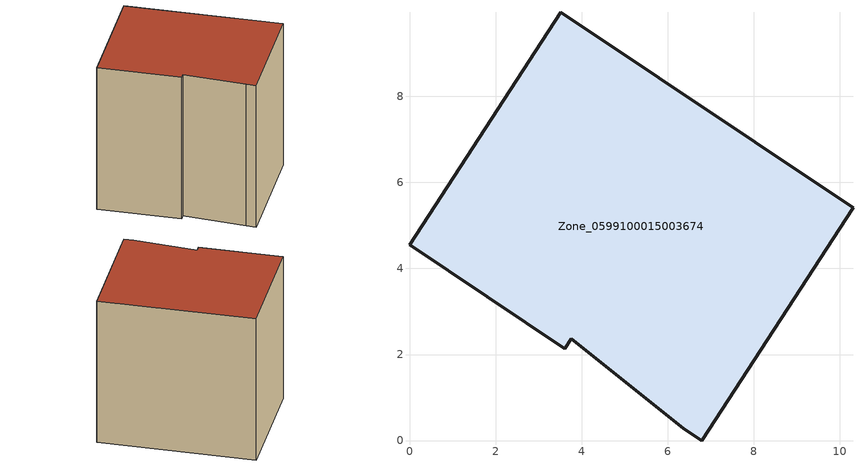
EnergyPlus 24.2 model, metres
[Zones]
Zone_0599100015003674
 floor ground (C_G): 3.51,9.95 10.31,5.41 6.79,0 6.36,0.29 3.76,2.37 3.61,2.13 0,4.55 z0.83
 wall outside (C_F): 10.31,5.41 3.51,9.95 0,4.55 3.61,2.13 3.76,2.37 6.36,0.29 6.79,0 10.31,5.41 z0.83:8.93
 roof outside (C_R): 3.76,2.37 6.36,0.29 6.79,0 10.31,5.41 3.51,9.95 0,4.55 3.61,2.13 z8.93
[BUILDING]
Pand.0599100015003674: North Axis=0; Terrain=City; Loads Convergence Tolerance Value=0.04; Temperature Convergence Tolerance Value=0.4; Solar Distribution=FullExterior; Maximum Number of Warmup Days=25; Minimum Number of Warmup Days=1
[Site:Location]
Rotterdam.The.Hague.AP_ZH_NLD Design_Conditions: Latitude=51.96; Longitude=4.45; Time Zone=1; Elevation=-4.5
[SITE:GROUNDTEMPERATURE:BUILDINGSURFACE]
18, 18, 18, 18, 18, 18, 18, 18, 18, 18, 18, 18
[MATERIAL] Thermal Absorptance=0.9; Solar Absorptance=0.7; Visible Absorptance=0.7
Name | Roughness | Thickness | Conductivity | Density | Specific Heat
G.TC.1965-1974 | MediumSmooth | 0.15 | 0.882353 | 540 | 1210
F.TC.1965-1974 | Rough | 0.3 | 0.697674 | 1920 | 840
R.TC.1965-1974 | MediumRough | 0.2 | 0.232558 | 1500 | 1000
[CONSTRUCTION]
C_G: G.TC.1965-1974
C_F: F.TC.1965-1974
C_R: R.TC.1965-1974
[ZONE]
Zone_0599100015003674: Type=1; Multiplier=1; Ceiling Height=Autocalculate; Volume=Autocalculate; Floor Area=autocalculate; Part of Total Floor Area=Yes
[ZONEINFILTRATION:DESIGNFLOWRATE]
Infil_Zone_0599100015003674: Zone or ZoneList or Space or SpaceList=Zone_0599100015003674; Schedule=AlwaysOn; Design Flow Rate Calculation Method=Flow/Area; Flow Rate per Floor Area=0.003; Constant Term Coefficient=1; Temperature Term Coefficient=0; Velocity Term Coefficient=0; Velocity Squared Term Coefficient=0
[HVACTEMPLATE:ZONE:IDEALLOADSAIRSYSTEM]
Zone_0599100015003674: Maximum Heating Supply Air Temperature=50; Minimum Cooling Supply Air Temperature=13; Maximum Heating Supply Air Humidity Ratio=0.0156; Minimum Cooling Supply Air Humidity Ratio=0.0077; Heating Limit=NoLimit; Cooling Limit=NoLimit; Dehumidification Control Type=ConstantSensibleHeatRatio; Cooling Sensible Heat Ratio=0.7; Dehumidification Setpoint=60; Humidification Control Type=None; Humidification Setpoint=30; Outdoor Air Method=None; Outdoor Air Flow Rate per Person=0.00944; Outdoor Air Flow Rate per Zone Floor Area=0; Outdoor Air Flow Rate per Zone=0; Demand Controlled Ventilation Type=None; Outdoor Air Economizer Type=NoEconomizer; Heat Recovery Type=None; Sensible Heat Recovery Effectiveness=0.7; Latent Heat Recovery Effectiveness=0.65
[ZONECONTROL:THERMOSTAT]
ThermostatControl_Zone_0599100015003674: Zone or ZoneList=Zone_0599100015003674; Control Type Schedule=DualSetpointControlType; Control 1=Thermostat_Zone_0599100015003674; Temperature Difference Between Cutout And Setpoint=0
[THERMOSTATSETPOINT:DUALSETPOINT]
Thermostat_Zone_0599100015003674: Heating Setpoint Temperature Schedule=HeatingSetpoint_Zone_0599100015003674; Cooling Setpoint Temperature Schedule=CoolingSetpoint_Zone_0599100015003674
[SCHEDULE:COMPACT]
HeatingSetpoint_Zone_0599100015003674: Through: 12/31, For: AllDays, Until: 24:00, 21
CoolingSetpoint_Zone_0599100015003674: Through: 12/31, For: AllDays, Until: 24:00, 24
DualSetpointControlType: Through: 12/31, For: AllDays, Until: 24:00, 4
AlwaysOn: Through: 12/31, For: AllDays, Until: 24:00, 1
